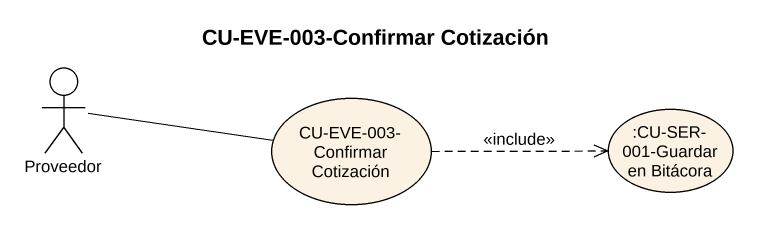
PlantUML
@startuml
title CU-EVE-003-Confirmar Cotización
actor Proveedor
usecase "CU-EVE-003-Confirmar Cotización" as CU_EVE_003_Confirmar
usecase ":CU-SER-001-Guardar en Bitácora" as CU_SER_001_Guardar_en
Proveedor -right- CU_EVE_003_Confirmar
CU_EVE_003_Confirmar .right.> CU_SER_001_Guardar_en : <<include>>
@enduml
